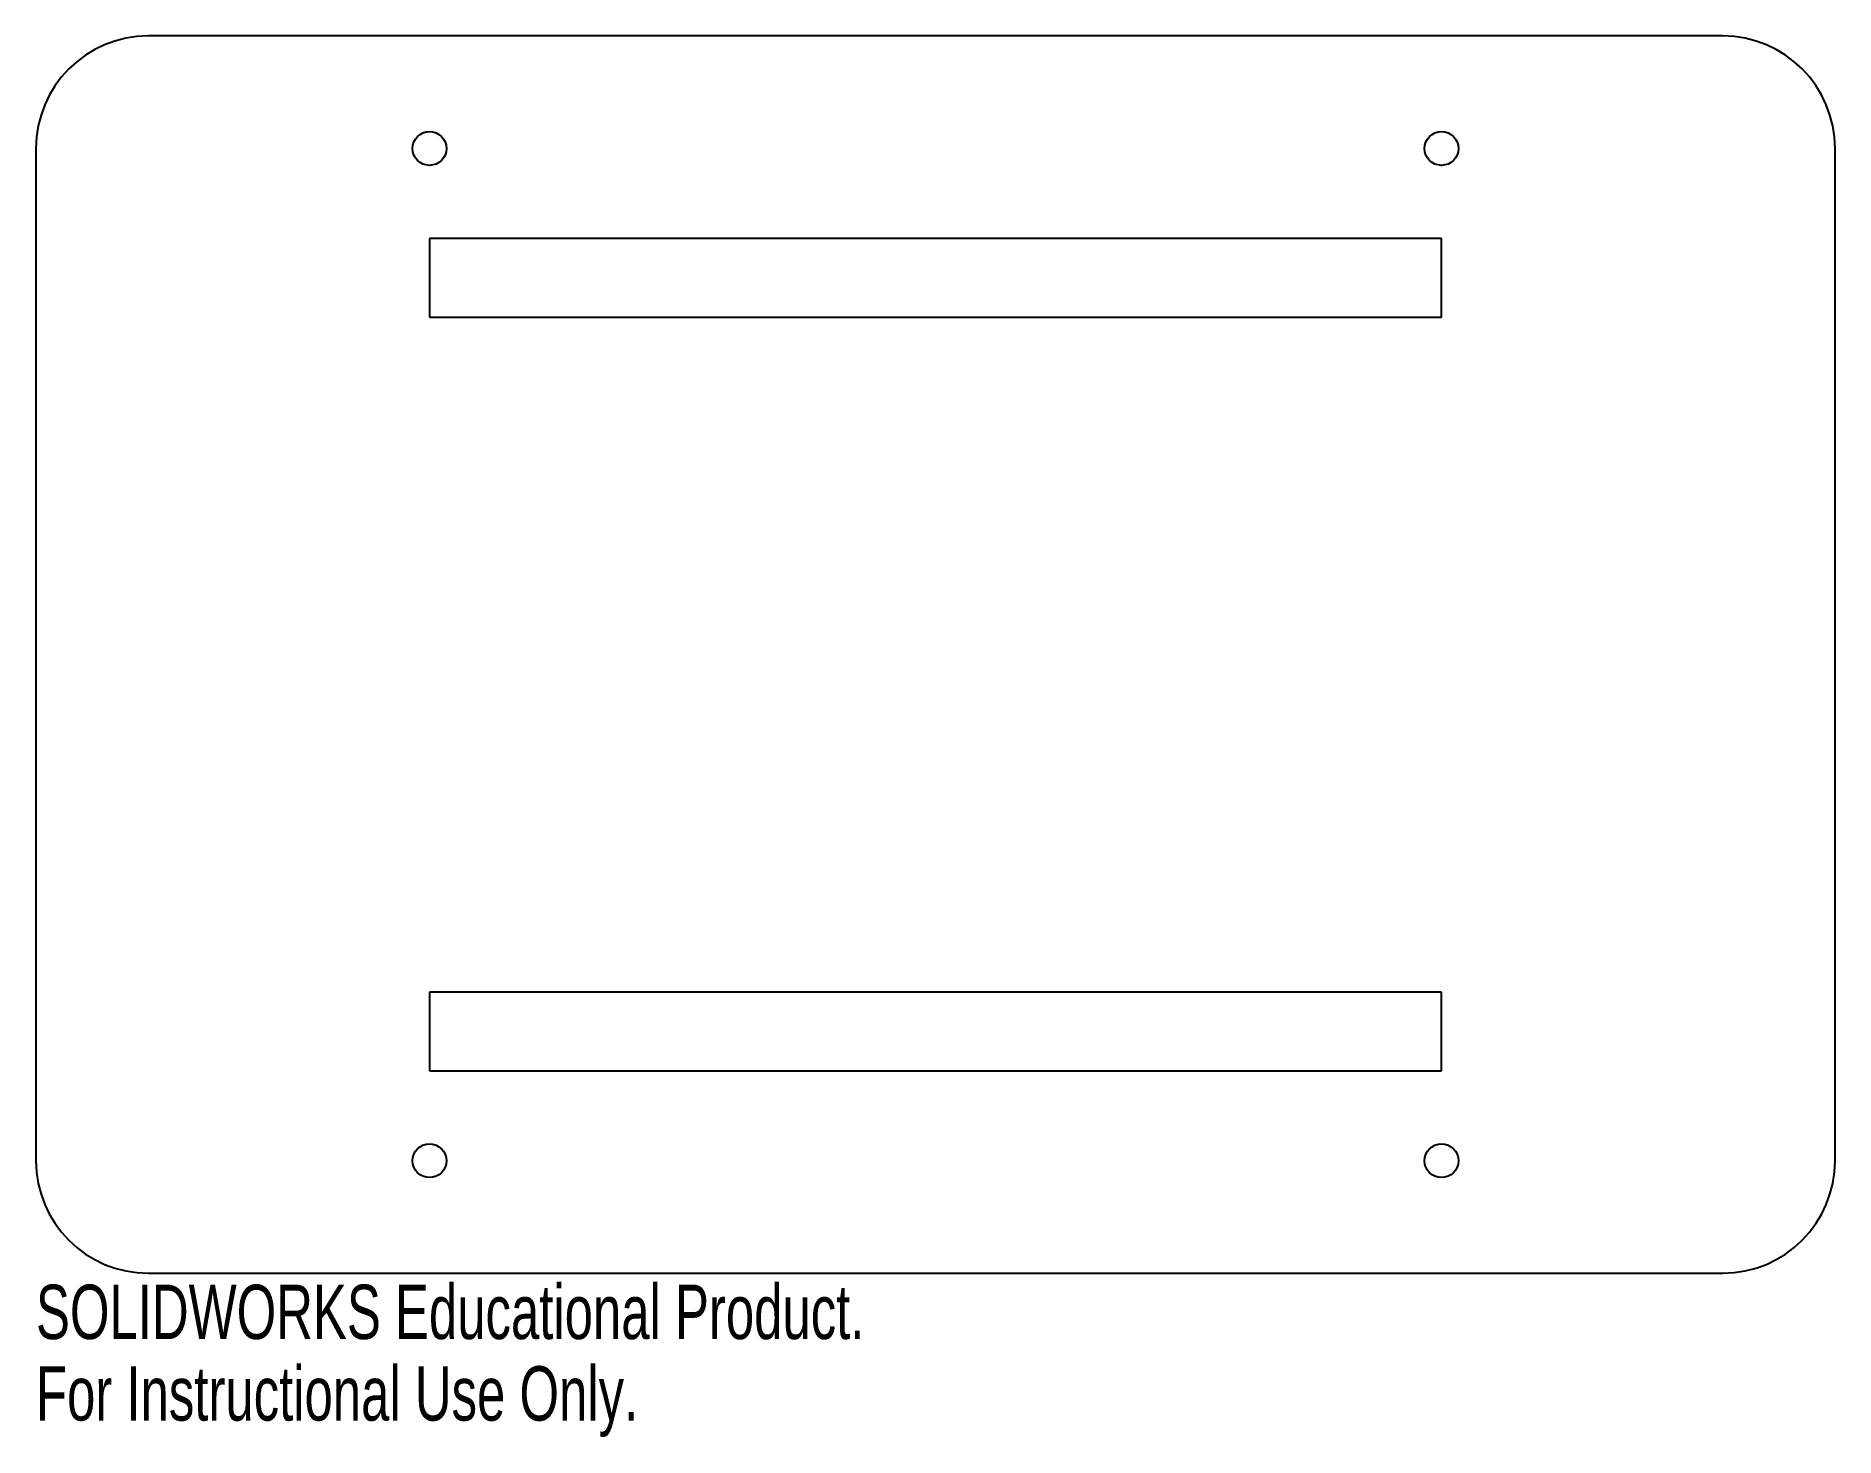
# Model space of a CAD drawing. Header units: millimetres. Extents: x -80 to 80, y -70 to 55.
import ezdxf

# ---------------------------------------------------------------- set-up
doc = ezdxf.new("R2010")
doc.units = ezdxf.units.MM
doc.styles.add('SLDTEXTSTYLE0', font='TXT', dxfattribs={"width": 0.7})

msp = doc.modelspace()

# ---------------------------------------------------------------- linework, layer by layer
at = {"color": 7, "linetype": 'Continuous', "lineweight": 25}
for p, q in [((70, 55), (-70, 55)), ((-80, 45), (-80, -45)), ((80, -45), (80, 45)), ((-45, 37), (-45, 30)), ((45, 37), (-45, 37)), ((45, 30), (45, 37)), ((-45, 30), (45, 30)), ((-45, -30), (-45, -37)), ((45, -30), (-45, -30)), ((45, -37), (45, -30)), ((-45, -37), (45, -37)), ((-70, -55), (70, -55))]:
    msp.add_line(p, q, dxfattribs=at)
for centre in [(-45, 45), (45, 45), (-45, -45), (45, -45)]:
    msp.add_circle(centre, 1.5, dxfattribs=at)
for centre, start, end in [((-70, 45), 90, 180), ((70, 45), 0, 90), ((-70, -45), 180, 270), ((70, -45), 270, 0)]:
    msp.add_arc(centre, 10, start, end, dxfattribs=at)

# ---------------------------------------------------------------- texts
at = {"color": 7, "linetype": 'Continuous', "char_height": 4.8336, "attachment_point": 1, "style": 'SLDTEXTSTYLE0'}
for s, insert in [('SOLIDWORKS Educational Product.', (-80, -56.02)), ('For Instructional Use Only.', (-80, -63.27))]:
    msp.add_mtext(s, dxfattribs=dict(at, insert=insert))

doc.saveas('drawing.dxf')
